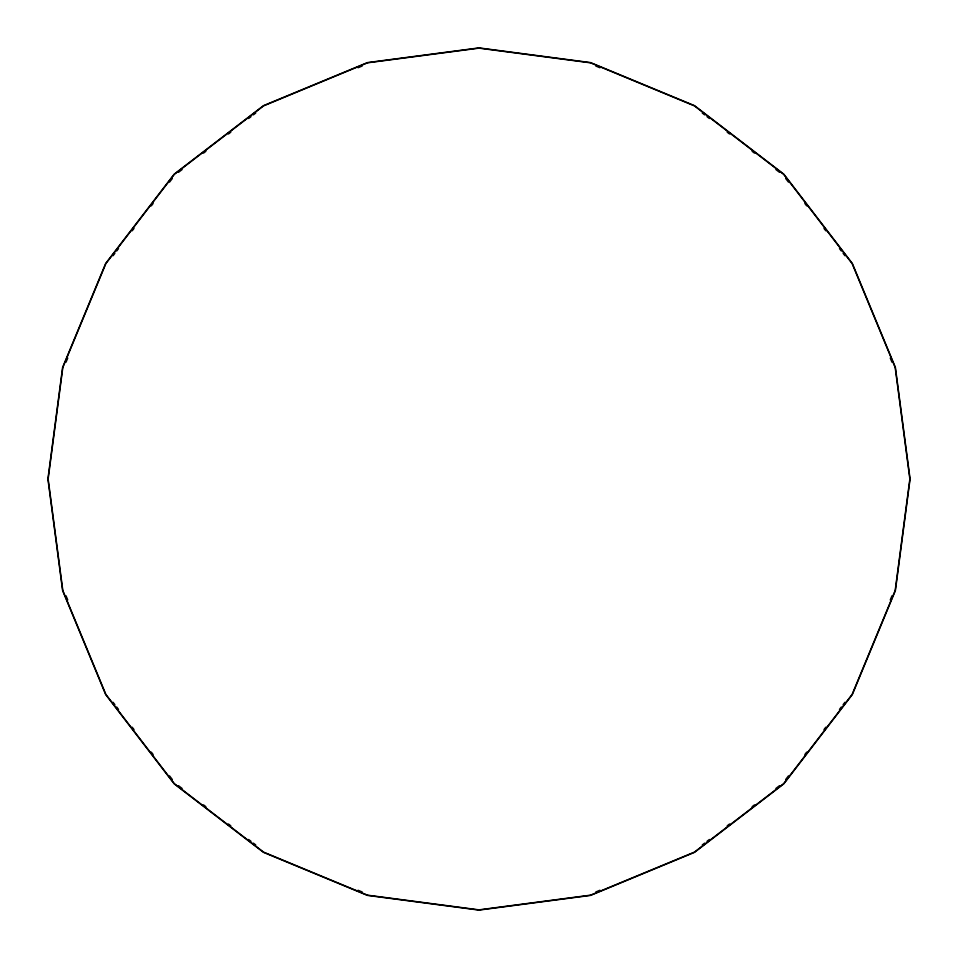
<?xml version="1.0" encoding="UTF-8"?>
<svg xmlns="http://www.w3.org/2000/svg" width="958" height="958" viewBox="0 0 958 958"><rect width="100%" height="100%" fill="white"/><g stroke="black" fill="none" stroke-linecap="round" stroke-linejoin="round"><path stroke-width="1.44" d="M66.03 362.208L67.755 358.053M890.245 599.947L891.97 595.792M113.068 255.738L114.888 253.367M116.708 250.984L118.529 248.613M132.192 230.806L134.024 228.435M151.328 205.874L153.148 203.503M169.542 182.128L172.272 178.571M785.728 779.429L788.458 775.872M804.852 754.497L806.672 752.126M823.976 729.565L825.808 727.194M839.471 709.387L841.292 707.016M843.112 704.633L844.932 702.262M178.571 172.272L182.128 169.542M203.503 153.148L205.874 151.328M228.435 134.024L230.806 132.192M248.613 118.529L250.984 116.708M253.367 114.888L255.738 113.068M702.262 844.932L704.633 843.112M707.016 841.292L709.387 839.471M727.194 825.808L729.565 823.976M752.126 806.672L754.497 804.852M775.872 788.458L779.429 785.728M358.053 67.755L362.208 66.03M595.792 891.97L599.947 890.245M595.792 66.03L599.947 67.755M358.053 890.245L362.208 891.97M702.262 113.068L704.633 114.888M707.016 116.708L709.387 118.529M727.194 132.192L729.565 134.024M752.126 151.328L754.497 153.148M775.872 169.542L779.429 172.272M178.571 785.728L182.128 788.458M203.503 804.852L205.874 806.672M228.435 823.976L230.806 825.808M248.613 839.471L250.984 841.292M253.367 843.112L255.738 844.932M785.728 178.571L788.458 182.128M804.852 203.503L806.672 205.874M823.976 228.435L825.808 230.806M839.471 248.613L841.292 250.984M843.112 253.367L844.932 255.738M113.068 702.262L114.888 704.633M116.708 707.016L118.529 709.387M132.192 727.194L134.024 729.565M151.328 752.126L153.148 754.497M169.542 775.872L172.272 779.429M890.245 358.053L891.97 362.208M66.03 595.792L67.755 599.947M62.593 367.429L47.9 479L62.593 590.571L105.655 694.55L174.164 783.836L263.45 852.345L367.429 895.407L479 910.1L590.571 895.407L694.55 852.345L783.836 783.836L852.345 694.55L895.407 590.571L910.1 479L895.407 367.429L852.345 263.45L783.836 174.164L694.55 105.655L590.571 62.593L479 47.9L367.429 62.593L263.45 105.655L174.164 174.164L105.655 263.45L62.593 367.429M62.833 367.489L48.151 479L62.833 590.511L105.883 694.418L174.344 783.656L263.582 852.117L367.489 895.167L479 909.849L590.511 895.167L694.418 852.117L783.656 783.656L852.117 694.418L895.167 590.511L909.849 479L895.167 367.489L852.117 263.582L783.656 174.344L694.418 105.883L590.511 62.833L479 48.151L367.489 62.833L263.582 105.883L174.344 174.344L105.883 263.582L62.833 367.489"/></g></svg>
